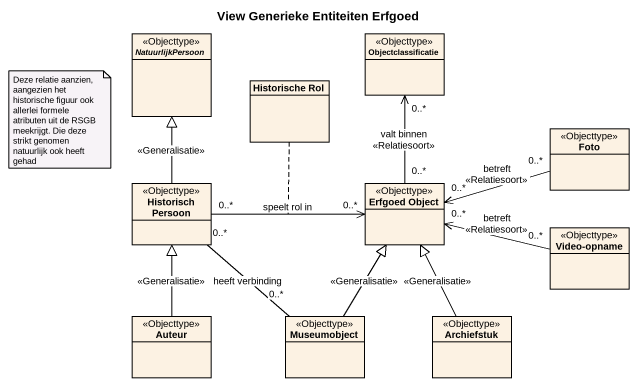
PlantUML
@startuml
title View Generieke Entiteiten Erfgoed
hide circle
hide empty members
abstract class NatuurlijkPersoon <<Objecttype>>
class Objectclassificatie <<Objecttype>>
class "Historische Rol" as Historische_Rol
class Foto <<Objecttype>>
class "Historisch Persoon" as Historisch_Persoon <<Objecttype>>
class "Erfgoed Object" as Erfgoed_Object <<Objecttype>>
class "Video-opname" as Video_opname <<Objecttype>>
class Auteur <<Objecttype>>
class Museumobject <<Objecttype>>
class Archiefstuk <<Objecttype>>
Foto "0..*" -left-> "0..*" Erfgoed_Object : betreft\n<<Relatiesoort>>
Historisch_Persoon -up-|> NatuurlijkPersoon : <<Generalisatie>>
Historisch_Persoon "0..*" -right-> "0..*" Erfgoed_Object : speelt rol in
(Historisch_Persoon, Erfgoed_Object) .. Historische_Rol
Erfgoed_Object "0..*" -up-> "0..*" Objectclassificatie : valt binnen\n<<Relatiesoort>>
Video_opname "0..*" -left-> "0..*" Erfgoed_Object : betreft\n<<Relatiesoort>>
Auteur -up-|> Historisch_Persoon : <<Generalisatie>>
Museumobject "0..*" -up- "0..*" Historisch_Persoon : heeft verbinding
Museumobject -up-|> Erfgoed_Object : <<Generalisatie>>
Archiefstuk -up-|> Erfgoed_Object : <<Generalisatie>>
note as N1
  Deze relatie aanzien, aangezien het historische figuur ook allerlei formele atributen uit de RSGB meekrijgt. Die deze strikt genomen natuurlijk ook heeft gehad
end note
@enduml
